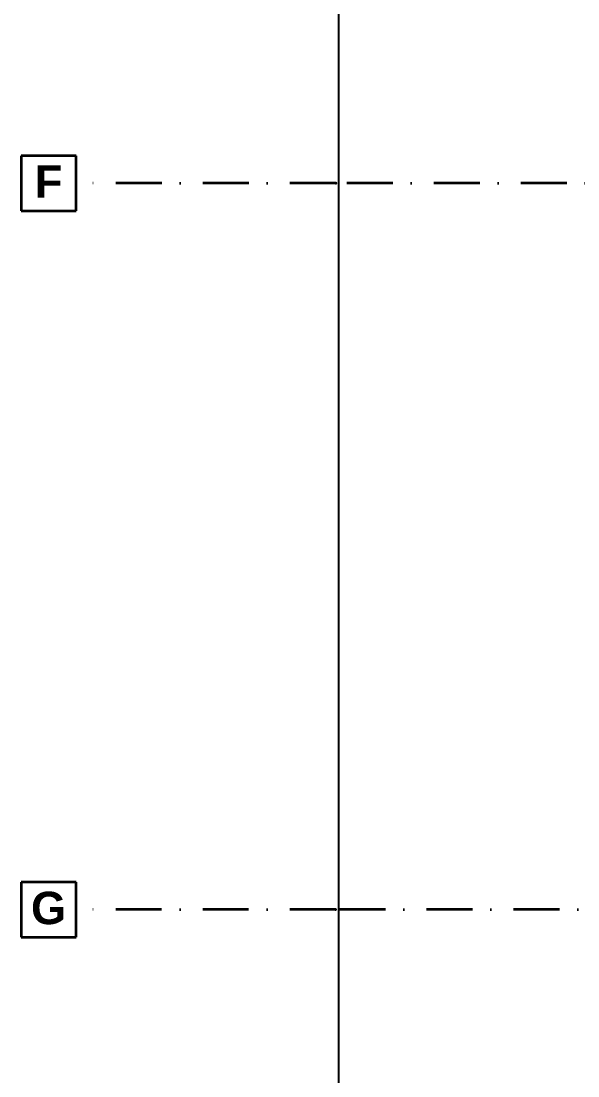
# Model space of a CAD drawing. Header units: millimetres. Extents: x 1322820 to 1391563, y 1051909 to 1098256.
# Drawn here: x 1322820 to 1324965, y 1081679 to 1085746 of the extents above; entities that cross this region are included whole.
import ezdxf
from ezdxf.enums import TextEntityAlignment as Align

# ---------------------------------------------------------------- set-up
doc = ezdxf.new("R2010")
doc.units = ezdxf.units.MM
doc.header["$MEASUREMENT"] = 0
doc.linetypes.add('Dot & Dashed', pattern=[335.138881, 176.388884, -88.194442, 0, -70.555556])
doc.layers.get('0').update_dxf_attribs({"true_color": 0x787878})
doc.layers.add('Circuite', color=7, linetype='Continuous', lineweight=25)
doc.layers.add('New_arhitectura - axe', color=7, linetype='Continuous', true_color=0x787878)
doc.layers.add('New_arhitectura - axe_Pen_No__201', color=7, linetype='Continuous', lineweight=35, true_color=0x787878)
doc.styles.add('GENERATED_STYLE_1', font='arialbd.ttf')

# ---------------------------------------------------------------- blocks, each defined once
blk = doc.blocks.new('Standard grid marker_8')
at = {"layer": 'New_arhitectura - axe_Pen_No__201', "linetype": 'Continuous', "lineweight": 35}
for p, q in [((23859, 106.1), (23646.9, 106.1)), ((23646.9, 106.1), (23646.9, -106.1)), ((23859, -106.1), (23859, 106.1)), ((23646.9, -106.1), (23859, -106.1))]:
    blk.add_line(p, q, dxfattribs=at)
at = {"layer": 'New_arhitectura - axe_Pen_No__201', "linetype": 'Dot & Dashed', "lineweight": 35}
for p, q in [((1000, 0), (22646.9, 0)), ((22646.9, 0), (23646.9, 0))]:
    blk.add_line(p, q, dxfattribs=at)
blk.add_point((22646.9, 0), dxfattribs=at)
blk.add_point((22646.9, 0), dxfattribs=at)
at = {"layer": 'New_arhitectura - axe_Pen_No__201', "lineweight": 35, "style": 'GENERATED_STYLE_1'}
blk.add_attdef('AC_MarkerText_1', text='', height=125, rotation=180, dxfattribs=at).set_placement((23752.9, 6.1), align=Align.MIDDLE_CENTER)
blk = doc.blocks.new('Standard grid marker_7')
at = {"layer": 'New_arhitectura - axe_Pen_No__201', "linetype": 'Continuous', "lineweight": 35}
for p, q in [((33609, 106.1), (33396.9, 106.1)), ((33396.9, 106.1), (33396.9, -106.1)), ((33609, -106.1), (33609, 106.1)), ((33396.9, -106.1), (33609, -106.1))]:
    blk.add_line(p, q, dxfattribs=at)
at = {"layer": 'New_arhitectura - axe_Pen_No__201', "linetype": 'Dot & Dashed', "lineweight": 35}
for p, q in [((1000, 0), (32396.9, 0)), ((32396.9, 0), (33396.9, 0))]:
    blk.add_line(p, q, dxfattribs=at)
blk.add_point((32396.9, 0), dxfattribs=at)
blk.add_point((32396.9, 0), dxfattribs=at)
at = {"layer": 'New_arhitectura - axe_Pen_No__201', "lineweight": 35, "style": 'GENERATED_STYLE_1'}
blk.add_attdef('AC_MarkerText_1', text='', height=125, rotation=180, dxfattribs=at).set_placement((33503, 7.1), align=Align.MIDDLE_CENTER)
blk = doc.blocks.new('terasa')
at = {"layer": 'New_arhitectura - axe', "linetype": 'Continuous', "lineweight": 13}
ref = blk.add_blockref('Standard grid marker_7', (1356428.539, 1085120.65), dxfattribs=dict(at, zscale=1000, rotation=180))
ref.add_attrib('AC_MarkerText_1', 'F', dxfattribs={"layer": 'New_arhitectura - axe_Pen_No__201', "color": 1, "lineweight": 35, "height": 125, "rotation": 360, "style": 'GENERATED_STYLE_1'}).set_placement((1322925.578, 1085127.793), align=Align.MIDDLE_CENTER)
ref = blk.add_blockref('Standard grid marker_8', (1346678.502, 1082320.6), dxfattribs=dict(at, zscale=1000, rotation=180))
ref.add_attrib('AC_MarkerText_1', 'G', dxfattribs={"layer": 'New_arhitectura - axe_Pen_No__201', "color": 1, "lineweight": 35, "height": 125, "rotation": 360, "style": 'GENERATED_STYLE_1'}).set_placement((1322925.578, 1082326.715), align=Align.MIDDLE_CENTER)

msp = doc.modelspace()

# ---------------------------------------------------------------- block references
msp.add_blockref('terasa', (0, 0))

# ---------------------------------------------------------------- next in the draw order: linework, layer by layer
at = {"layer": 'Circuite'}
msp.add_lwpolyline([(1391545.9, 1055223.9), (1324043.5, 1055223.9), (1324043.5, 1098256.3), (1391545.9, 1098256.3)], close=True, dxfattribs=at)

doc.saveas('drawing.dxf')
